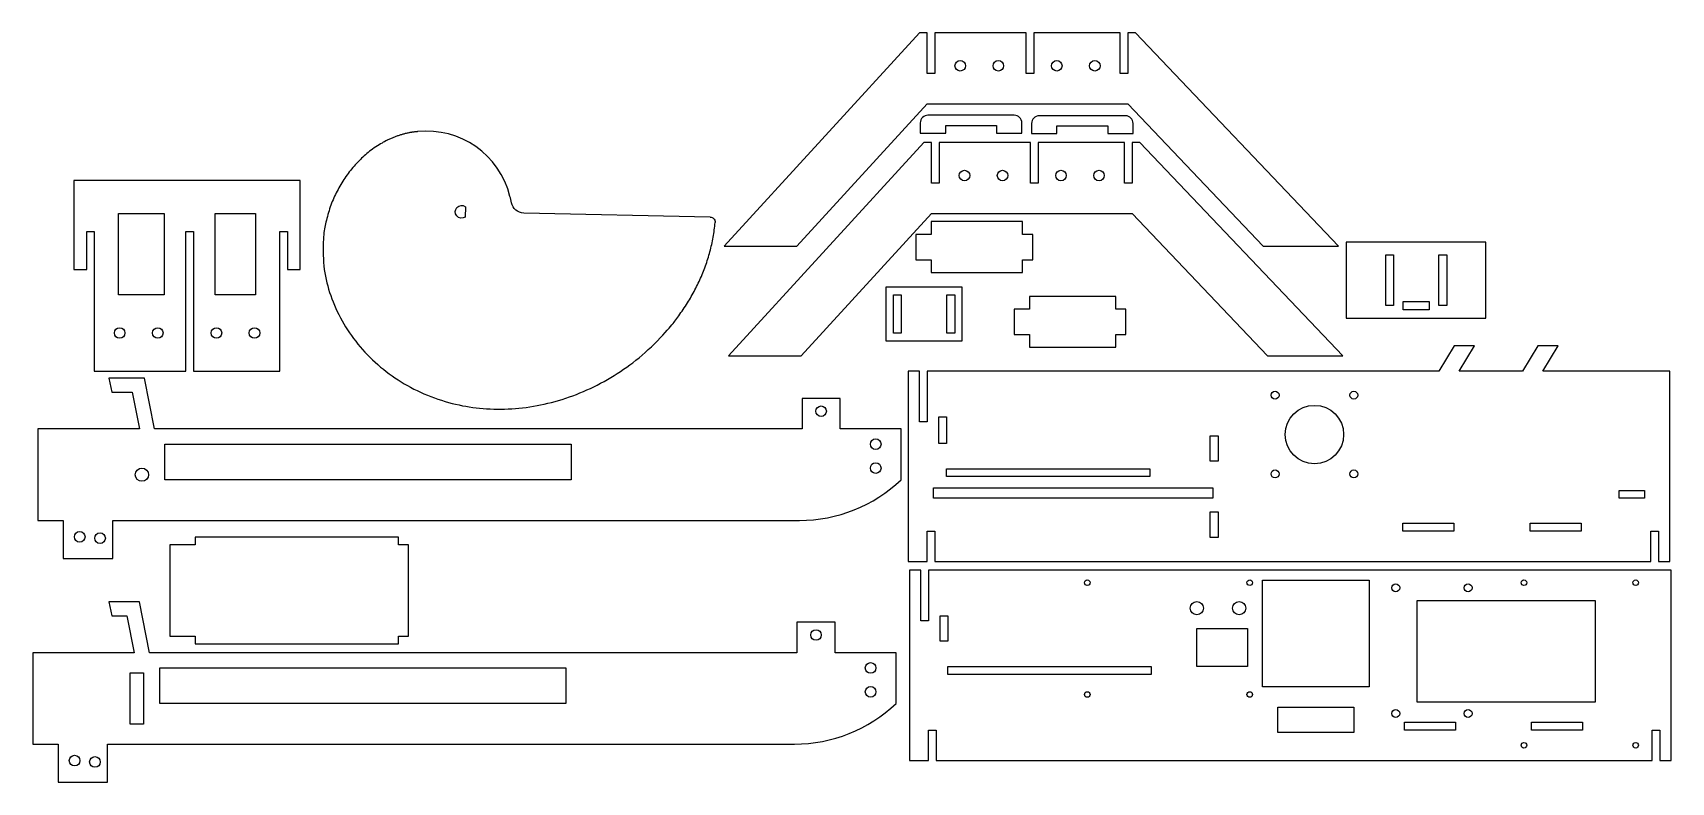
# Model space of a CAD drawing. Header units: millimetres. Extents: x 3 to 648, y 1 to 296.
import ezdxf

# ---------------------------------------------------------------- set-up
doc = ezdxf.new("R2010")
doc.units = ezdxf.units.MM

msp = doc.modelspace()

# ---------------------------------------------------------------- linework, layer by layer
for points in [[(436.87, 296.4), (433.87, 296.4), (433.87, 280.4), (430.87, 280.4), (430.87, 296.4), (396.87, 296.4), (396.87, 280.4), (393.87, 280.4), (393.87, 296.4), (357.87, 296.4), (357.87, 280.4), (354.87, 280.4), (354.87, 296.4), (351.87, 296.4), (274.87, 212.4), (303.53, 212.4), (354.87, 268.4), (433.87, 268.4), (487.2, 212.4), (516.87, 212.4)], [(438.53, 253.16), (435.53, 253.16), (435.53, 237.16), (432.53, 237.16), (432.53, 253.16), (398.53, 253.16), (398.53, 237.16), (395.53, 237.16), (395.53, 253.16), (359.53, 253.16), (359.53, 237.16), (356.53, 237.16), (356.53, 253.16), (353.53, 253.16), (276.53, 169.16), (305.2, 169.16), (356.53, 225.16), (435.53, 225.16), (488.87, 169.16), (518.53, 169.16)], [(23.8, 203.18), (23.8, 218.18), (26.8, 218.18), (26.8, 163.18), (62.85, 163.18), (62.85, 218.18), (65.85, 218.18), (65.85, 163.18), (99.9, 163.18), (99.9, 218.18), (102.9, 218.18), (102.9, 203.18), (107.9, 203.18), (107.9, 238.18), (18.8, 238.18), (18.8, 203.18)], [(54.35, 225.18), (54.35, 193.18), (36.35, 193.18), (36.35, 225.18)], [(90.35, 225.18), (90.35, 193.18), (74.35, 193.18), (74.35, 225.18)], [(350.41, 207.01), (356.41, 207.01), (356.41, 202.01), (392.41, 202.01), (392.41, 207.01), (396.41, 207.01), (396.41, 217.01), (392.41, 217.01), (392.41, 222.01), (356.41, 222.01), (356.41, 217.01), (350.41, 217.01)], [(574.91, 183.94), (574.91, 213.94), (519.91, 213.94), (519.91, 183.94)], [(535.46, 208.94), (538.51, 208.94), (538.51, 188.94), (535.46, 188.94)], [(556.41, 208.94), (559.46, 208.94), (559.46, 188.94), (556.41, 188.94)], [(338.57, 175.13), (368.67, 175.13), (368.67, 196.23), (338.57, 196.23)], [(341.57, 193.23), (344.62, 193.23), (344.62, 178.13), (341.57, 178.13)], [(362.62, 193.23), (365.67, 193.23), (365.67, 178.13), (362.62, 178.13)], [(389.1, 177.56), (395.1, 177.56), (395.1, 172.56), (429.1, 172.56), (429.1, 177.56), (433.1, 177.56), (433.1, 187.56), (429.1, 187.56), (429.1, 192.56), (395.1, 192.56), (395.1, 187.56), (389.1, 187.56)], [(552.51, 190.54), (552.51, 187.34), (542.31, 187.34), (542.31, 190.54)], [(357.87, 100.17), (357.87, 88.17), (639.87, 88.17), (639.87, 100.17), (642.87, 100.17), (642.87, 88.17), (647.37, 88.17), (647.37, 163.17), (597.37, 163.17), (603.37, 173.17), (595.37, 173.17), (589.37, 163.17), (564.37, 163.17), (570.37, 173.17), (562.37, 173.17), (556.37, 163.17), (354.87, 163.17), (354.87, 143.17), (351.87, 143.17), (351.87, 163.17), (347.37, 163.17), (347.37, 88.17), (354.87, 88.17), (354.87, 100.17)], [(362.42, 134.67), (359.37, 134.67), (359.37, 145.17), (362.42, 145.17)], [(469.42, 137.72), (469.42, 127.62), (466.32, 127.62), (466.32, 137.72)], [(54.56, 120.36), (54.56, 134.36), (214.56, 134.36), (214.56, 120.36)], [(362.42, 121.62), (362.42, 124.67), (442.52, 124.67), (442.52, 121.62)], [(357.37, 117.17), (467.37, 117.17), (467.37, 113.17), (357.37, 113.17)], [(637.37, 116.17), (637.37, 113.12), (627.32, 113.12), (627.32, 116.17)], [(469.47, 107.72), (469.47, 97.62), (466.27, 97.62), (466.27, 107.72)], [(56.58, 58.71), (66.58, 58.71), (66.58, 55.71), (146.58, 55.71), (146.58, 58.71), (150.58, 58.71), (150.58, 94.71), (146.58, 94.71), (146.58, 97.71), (66.58, 97.71), (66.58, 94.71), (56.58, 94.71)], [(562.32, 103.22), (562.32, 100.17), (542.22, 100.17), (542.22, 103.22)], [(612.37, 103.22), (612.37, 100.17), (592.32, 100.17), (592.32, 103.22)], [(643.39, 21.8), (643.39, 9.8), (647.89, 9.8), (647.89, 84.8), (355.39, 84.8), (355.39, 64.8), (352.39, 64.8), (352.39, 84.8), (347.89, 84.8), (347.89, 9.8), (355.39, 9.8), (355.39, 21.8), (358.39, 21.8), (358.39, 9.8), (640.39, 9.8), (640.39, 21.8)], [(528.89, 80.8), (528.89, 38.8), (486.89, 38.8), (486.89, 80.8)], [(617.89, 72.8), (617.89, 32.8), (547.89, 32.8), (547.89, 72.8)], [(362.94, 66.8), (362.94, 56.75), (359.89, 56.75), (359.89, 66.8)], [(481.04, 61.75), (481.04, 46.75), (461.04, 46.75), (461.04, 61.75)], [(52.56, 32.23), (52.56, 46.23), (212.56, 46.23), (212.56, 32.23)], [(443.04, 46.75), (443.04, 43.7), (362.94, 43.7), (362.94, 46.75)], [(46.16, 24.13), (40.96, 24.13), (40.96, 44.33), (46.16, 44.33)], [(522.89, 30.8), (522.89, 20.8), (492.89, 20.8), (492.89, 30.8)], [(562.89, 24.85), (562.89, 21.8), (542.79, 21.8), (542.79, 24.85)], [(612.89, 24.85), (612.89, 21.8), (592.84, 21.8), (592.84, 24.85)]]:
    msp.add_lwpolyline(points, close=True)
for points in [[(355.14, 263.92, 0.414214), (352.14, 260.92), (352.14, 256.92), (362.14, 256.92), (362.14, 259.92), (382.14, 259.92), (382.14, 256.92), (392.14, 256.92), (392.14, 260.92, 0.414214), (389.14, 263.92)], [(398.96, 263.71, 0.414214), (395.96, 260.71), (395.96, 256.71), (405.96, 256.71), (405.96, 259.71), (425.96, 259.71), (425.96, 256.71), (435.96, 256.71), (435.96, 260.71, 0.414214), (432.96, 263.71)], [(172.95, 227.91), (172.86, 223.84, -1.939563)], [(4.56, 140.36), (4.56, 104.36), (14.56, 104.36), (14.56, 89.36), (34.06, 89.36), (34.06, 104.36), (304.56, 104.36, 0.192582), (344.56, 120.36), (344.56, 140.36), (320.56, 140.36), (320.56, 152.36), (305.56, 152.36), (305.56, 140.36), (50.56, 140.36), (46.56, 160.36), (32.56, 160.36), (33.66, 154.86), (41.66, 154.86), (44.56, 140.36)], [(2.56, 52.23), (2.56, 16.23), (12.56, 16.23), (12.56, 1.23), (32.06, 1.23), (32.06, 16.23), (302.56, 16.23, 0.192582), (342.56, 32.23), (342.56, 52.23), (318.56, 52.23), (318.56, 64.23), (303.56, 64.23), (303.56, 52.23), (48.56, 52.23), (44.56, 72.23), (32.56, 72.23), (33.66, 66.73), (39.66, 66.73), (42.56, 52.23)]]:
    msp.add_lwpolyline(points, format="xyb", close=True)
msp.add_lwpolyline([(269.35, 223.84), (195.95, 225.39, -0.356394), (191.13, 229.49, 0.032092), (190.51, 231.98, 0.375758), (154.12, 257.46)], format="xyb")
for centre, radius in [((367.87, 283.4), 2.08), ((382.87, 283.4), 2.08), ((405.87, 283.4), 2.07), ((420.87, 283.4), 2.08), ((369.53, 240.16), 2.08), ((384.53, 240.16), 2.08), ((407.53, 240.16), 2.07), ((422.53, 240.16), 2.08), ((36.8, 178.18), 2.08), ((51.8, 178.18), 2.08), ((74.9, 178.18), 2.08), ((89.9, 178.18), 2.08), ((491.87, 153.67), 1.55), ((522.87, 153.67), 1.55), ((313.06, 147.36), 2.08), ((507.37, 138.17), 11.5), ((334.56, 134.36), 2.1), ((45.56, 122.36), 2.6), ((334.56, 124.96), 2.1), ((491.87, 122.67), 1.55), ((522.87, 122.67), 1.55), ((21.06, 97.86), 2.1), ((29.06, 97.36), 2.1), ((417.89, 79.8), 1.1), ((481.89, 79.8), 1.1), ((539.39, 77.8), 1.55), ((567.89, 77.8), 1.55), ((589.89, 79.8), 1.1), ((633.89, 79.8), 1.1), ((461.04, 69.8), 2.6), ((477.71, 69.8), 2.6), ((311.06, 59.23), 2.08), ((332.56, 46.23), 2.1), ((332.56, 36.83), 2.1), ((417.89, 35.8), 1.1), ((481.89, 35.8), 1.1), ((539.39, 28.3), 1.55), ((567.89, 28.3), 1.55), ((589.89, 15.8), 1.1), ((633.89, 15.8), 1.1), ((19.06, 9.73), 2.1), ((27.06, 9.23), 2.1)]:
    msp.add_circle(centre, radius)
for points, degree, knots in [([(154.12, 257.46), (147.93, 256.95), (130, 250.69), (85.73, 190.38), (172.68, 101.56), (266.84, 166.76), (271.3, 221.68)], 4, [0.2276962, 0.2276962, 0.2276962, 0.2276962, 0.2276962, 0.3201751, 0.489572, 0.995134, 0.995134, 0.995134, 0.995134, 0.995134]), ([(269.35, 223.84), (269.61, 223.83), (269.87, 223.78), (270.34, 223.57), (270.56, 223.42), (270.92, 223.05), (271.07, 222.83), (271.22, 222.44), (271.26, 222.29), (271.31, 221.99), (271.31, 221.83), (271.3, 221.68)], 3, [0, 0, 0, 0, 0.0781289, 0.0781289, 0.1562578, 0.1562578, 0.2343867, 0.2343867, 0.2806815, 0.2806815, 0.3269763, 0.3269763, 0.3269763, 0.3269763])]:
    msp.add_open_spline(points, degree=degree, knots=knots)

doc.saveas('drawing.dxf')
